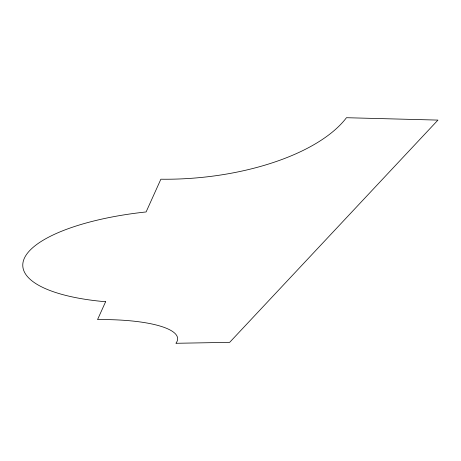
<?xml version="1.0" encoding="UTF-8"?>
<svg xmlns="http://www.w3.org/2000/svg" width="461" height="461" viewBox="0 0 461 461"><rect width="100%" height="100%" fill="white"/><g stroke="black" fill="none" stroke-linecap="round" stroke-linejoin="round"><path stroke-width="0.69" d="M105.609 301.742L97.553 319.6A92.298 23.033 -2.8 0 1 175.918 343.289L229.676 342.344L437.95 120.096L346.459 117.711A166.605 75.662 -5 0 1 160.872 179.208L146.102 211.951A142.53 45.846 -4 0 0 24.37 258.218A142.53 45.846 -4 0 0 105.609 301.742"/></g></svg>
